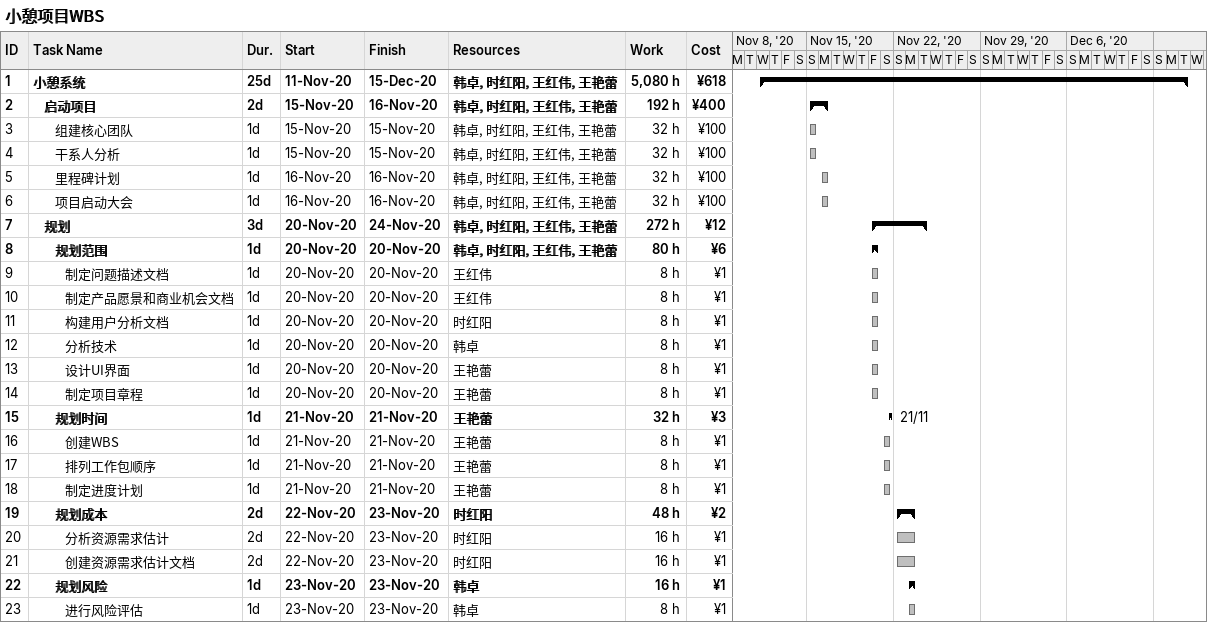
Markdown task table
小憩项目WBS

| ID | Level | Task | Duration | Start | Finish | Resources | Work (h) | Cost (¥) |
|---|---|---|---|---|---|---|---|---|
| 1 | 1 | **小憩系统** | 25d | 2020-11-11 | 2020-12-15 | 韩卓, 时红阳, 王红伟, 王艳蕾 | 5080 | 618 |
| 2 | 2 | **启动项目** | 2d | 2020-11-15 | 2020-11-16 | 韩卓, 时红阳, 王红伟, 王艳蕾 | 192 | 400 |
| 3 | 3 | 组建核心团队 | 1d | 2020-11-15 | 2020-11-15 | 韩卓, 时红阳, 王红伟, 王艳蕾 | 32 | 100 |
| 4 | 3 | 干系人分析 | 1d | 2020-11-15 | 2020-11-15 | 韩卓, 时红阳, 王红伟, 王艳蕾 | 32 | 100 |
| 5 | 3 | 里程碑计划 | 1d | 2020-11-16 | 2020-11-16 | 韩卓, 时红阳, 王红伟, 王艳蕾 | 32 | 100 |
| 6 | 3 | 项目启动大会 | 1d | 2020-11-16 | 2020-11-16 | 韩卓, 时红阳, 王红伟, 王艳蕾 | 32 | 100 |
| 7 | 2 | **规划** | 3d | 2020-11-20 | 2020-11-24 | 韩卓, 时红阳, 王红伟, 王艳蕾 | 272 | 12 |
| 8 | 3 | **规划范围** | 1d | 2020-11-20 | 2020-11-20 | 韩卓, 时红阳, 王红伟, 王艳蕾 | 80 | 6 |
| 9 | 4 | 制定问题描述文档 | 1d | 2020-11-20 | 2020-11-20 | 王红伟 | 8 | 1 |
| 10 | 4 | 制定产品愿景和商业机会文档 | 1d | 2020-11-20 | 2020-11-20 | 王红伟 | 8 | 1 |
| 11 | 4 | 构建用户分析文档 | 1d | 2020-11-20 | 2020-11-20 | 时红阳 | 8 | 1 |
| 12 | 4 | 分析技术 | 1d | 2020-11-20 | 2020-11-20 | 韩卓 | 8 | 1 |
| 13 | 4 | 设计UI界面 | 1d | 2020-11-20 | 2020-11-20 | 王艳蕾 | 8 | 1 |
| 14 | 4 | 制定项目章程 | 1d | 2020-11-20 | 2020-11-20 | 王艳蕾 | 8 | 1 |
| 15 | 3 | **规划时间** | 1d | 2020-11-21 | 2020-11-21 | 王艳蕾 | 32 | 3 |
| 16 | 4 | 创建WBS | 1d | 2020-11-21 | 2020-11-21 | 王艳蕾 | 8 | 1 |
| 17 | 4 | 排列工作包顺序 | 1d | 2020-11-21 | 2020-11-21 | 王艳蕾 | 8 | 1 |
| 18 | 4 | 制定进度计划 | 1d | 2020-11-21 | 2020-11-21 | 王艳蕾 | 8 | 1 |
| 19 | 3 | **规划成本** | 2d | 2020-11-22 | 2020-11-23 | 时红阳 | 48 | 2 |
| 20 | 4 | 分析资源需求估计 | 2d | 2020-11-22 | 2020-11-23 | 时红阳 | 16 | 1 |
| 21 | 4 | 创建资源需求估计文档 | 2d | 2020-11-22 | 2020-11-23 | 时红阳 | 16 | 1 |
| 22 | 3 | **规划风险** | 1d | 2020-11-23 | 2020-11-23 | 韩卓 | 16 | 1 |
| 23 | 4 | 进行风险评估 | 1d | 2020-11-23 | 2020-11-23 | 韩卓 | 8 | 1 |
